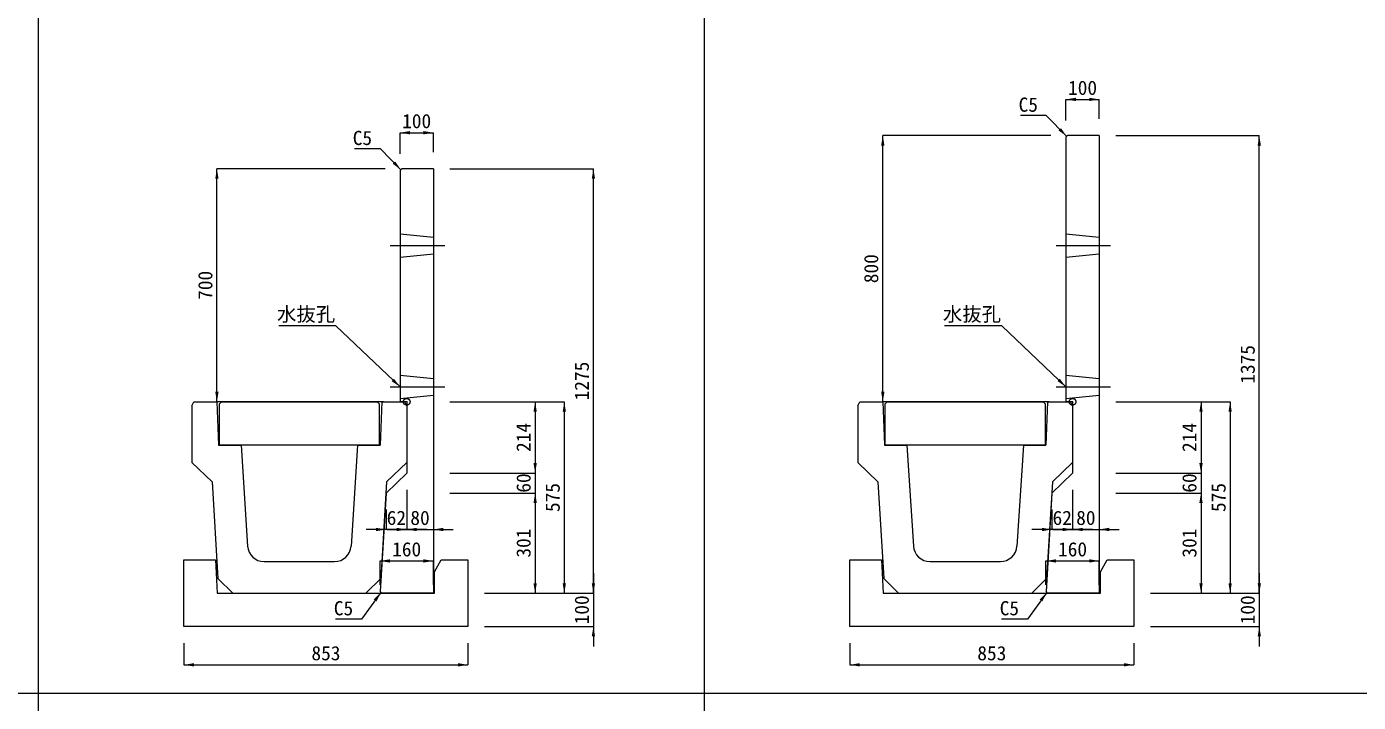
# Model space of a CAD drawing. Units: millimetres at full size, sheet at 1:40. Extents: x 86 to 35886, y -15691 to 10257.
# Drawn here: x 27852 to 31852, y -8769 to -6738 of the extents above; entities that cross this region are included whole.
import ezdxf
from ezdxf.enums import TextEntityAlignment as Align

# ---------------------------------------------------------------- set-up
doc = ezdxf.new("R2010")
doc.units = ezdxf.units.MM
doc.header["$LTSCALE"] = 40
doc.header["$PDMODE"] = 32
doc.header["$PDSIZE"] = 20
doc.linetypes.add('DASHED', pattern=[7.5, 6, -1.5])
doc.linetypes.add('USER1', pattern=[28.575, 19.05, -3.175, 3.175, -3.175])
for name, color, linetype, lineweight in [('パネックスKUR', 2, 'Continuous', 20), ('図枠', 5, 'Continuous', 13), ('基礎ブロック', 2, 'Continuous', 13), ('寸法線', 7, 'Continuous', 13), ('引出線', 4, 'Continuous', 13), ('本体', 2, 'Continuous', 13), ('補助線', 8, 'USER1', 13)]:
    doc.layers.add(name, color=color, linetype=linetype, lineweight=lineweight)
doc.styles.add('ＭＳ ゴシック', font='')
doc.styles.get('ＭＳ ゴシック').set_extended_font_data('MS Gothic')

# ---------------------------------------------------------------- blocks, each defined once
blk = doc.blocks.new('filled_arrow')
at = {"color": 0, "linetype": 'Continuous', "lineweight": -2}
blk.add_solid([(7.5, 1.25), (0, 0), (7.5, -1.25)], dxfattribs=at)

msp = doc.modelspace()

# ---------------------------------------------------------------- linework, layer by layer
at = {"layer": 'パネックスKUR'}
for p, q in [((30973.23, -7070.56), (30978.23, -7065.56)), ((30973.23, -7070.56), (30973.23, -7865.56)), ((31073.23, -7065.56), (30978.23, -7065.56)), ((31073.23, -7065.56), (31073.23, -8440.56)), ((28973.23, -7170.56), (28978.23, -7165.56)), ((28973.23, -7170.56), (28973.23, -7865.56)), ((29073.23, -7165.56), (28978.23, -7165.56)), ((29073.23, -7165.56), (29073.23, -8440.56)), ((28993.23, -7865.56), (28973.23, -7865.56)), ((28993.23, -7865.56), (28993.23, -8079.56)), ((30993.23, -7865.56), (30973.23, -7865.56)), ((30993.23, -7865.56), (30993.23, -8079.56)), ((28993.23, -8079.56), (28931.23, -8139.56)), ((30993.23, -8079.56), (30931.23, -8139.56)), ((28931.23, -8139.56), (28913.53, -8435.57)), ((30931.23, -8139.56), (30913.53, -8435.57)), ((28913.53, -8435.57), (28918.23, -8440.56)), ((30918.23, -8440.56), (30913.53, -8435.57)), ((29073.23, -8440.56), (28918.23, -8440.56)), ((31073.23, -8440.56), (30918.23, -8440.56))]:
    msp.add_line(p, q, dxfattribs=at)
at = {"layer": 'パネックスKUR', "linetype": 'DASHED', "lineweight": 9}
for p, q in [((28973.23, -7360.56), (29073.23, -7370.56)), ((30973.23, -7360.56), (31073.23, -7370.56)), ((28973.23, -7430.56), (29073.23, -7420.56)), ((30973.23, -7430.56), (31073.23, -7420.56)), ((28973.23, -7785.56), (29073.23, -7795.56)), ((30973.23, -7785.56), (31073.23, -7795.56)), ((28973.23, -7855.56), (29073.23, -7845.56)), ((30973.23, -7855.56), (31073.23, -7845.56))]:
    msp.add_line(p, q, dxfattribs=at)
at = {"layer": '図枠'}
for p, q in [((27886.23, -1890.56), (27886.23, -15690.56)), ((29886.23, -1890.56), (29886.23, -15690.56)), ((18686.23, -8740.56), (35886.23, -8740.56))]:
    msp.add_line(p, q, dxfattribs=at)
at = {"layer": '基礎ブロック', "lineweight": 20}
for p, q in [((28324.23, -8540.56), (28324.23, -8340.56)), ((28324.23, -8340.56), (28419.23, -8340.56)), ((28419.23, -8340.56), (28424.23, -8440.56)), ((29077.23, -8376.56), (29097.23, -8340.56)), ((29097.23, -8340.56), (29177.23, -8340.56)), ((29177.23, -8340.56), (29177.23, -8540.56)), ((30324.23, -8540.56), (30324.23, -8340.56)), ((30324.23, -8340.56), (30419.23, -8340.56)), ((30419.23, -8340.56), (30424.23, -8440.56)), ((31077.23, -8376.56), (31097.23, -8340.56)), ((31097.23, -8340.56), (31177.23, -8340.56)), ((31177.23, -8340.56), (31177.23, -8540.56)), ((29077.23, -8440.56), (29077.23, -8376.56)), ((31077.23, -8440.56), (31077.23, -8376.56)), ((28424.23, -8440.56), (29077.23, -8440.56)), ((30424.23, -8440.56), (31077.23, -8440.56)), ((29177.23, -8540.56), (28324.23, -8540.56)), ((31177.23, -8540.56), (30324.23, -8540.56))]:
    msp.add_line(p, q, dxfattribs=at)
at = {"layer": '寸法線'}
for p, q in [((30973.23, -6957.01), (31073.23, -6957.01)), ((30973.23, -7020.56), (30973.23, -6957.01)), ((31073.23, -7015.56), (31073.23, -6957.01)), ((28973.23, -7057.01), (29073.23, -7057.01)), ((28973.23, -7120.56), (28973.23, -7057.01)), ((29073.23, -7115.56), (29073.23, -7057.01)), ((30423.23, -7865.56), (30423.23, -7065.56)), ((30928.23, -7065.56), (30423.23, -7065.56)), ((31123.23, -7065.56), (31554.07, -7065.56)), ((31554.07, -8440.56), (31554.07, -7065.56)), ((28423.23, -7865.56), (28423.23, -7165.56)), ((28928.23, -7165.56), (28423.23, -7165.56)), ((29123.23, -7165.56), (29554.07, -7165.56)), ((29554.07, -8440.56), (29554.07, -7165.56)), ((28923.23, -7865.56), (28423.23, -7865.56)), ((29123.23, -7865.56), (29466.57, -7865.56)), ((29123.23, -7865.56), (29379.07, -7865.56)), ((29379.07, -7865.56), (29379.07, -8079.56)), ((29466.57, -7865.56), (29466.57, -8440.56)), ((30923.23, -7865.56), (30423.23, -7865.56)), ((31123.23, -7865.56), (31466.57, -7865.56)), ((31123.23, -7865.56), (31379.07, -7865.56)), ((31379.07, -7865.56), (31379.07, -8079.56)), ((31466.57, -7865.56), (31466.57, -8440.56)), ((29379.07, -8019.56), (29379.07, -8199.56)), ((31379.07, -8019.56), (31379.07, -8199.56)), ((29123.23, -8079.56), (29379.07, -8079.56)), ((29123.23, -8079.56), (29379.07, -8079.56)), ((31123.23, -8079.56), (31379.07, -8079.56)), ((31123.23, -8079.56), (31379.07, -8079.56)), ((28993.23, -8129.56), (28993.23, -8249.16)), ((28993.23, -8129.56), (28993.23, -8249.16)), ((29123.23, -8139.56), (29379.07, -8139.56)), ((29123.23, -8139.56), (29379.07, -8139.56)), ((29379.07, -8139.56), (29379.07, -8440.56)), ((30993.23, -8129.56), (30993.23, -8249.16)), ((30993.23, -8129.56), (30993.23, -8249.16)), ((31123.23, -8139.56), (31379.07, -8139.56)), ((31123.23, -8139.56), (31379.07, -8139.56)), ((31379.07, -8139.56), (31379.07, -8440.56)), ((28931.23, -8189.56), (28931.23, -8249.16)), ((29073.23, -8189.56), (29073.23, -8249.16)), ((30931.23, -8189.56), (30931.23, -8249.16)), ((31073.23, -8189.56), (31073.23, -8249.16)), ((29053.23, -8249.16), (28871.23, -8249.16)), ((28933.23, -8249.16), (29133.23, -8249.16)), ((31053.23, -8249.16), (30871.23, -8249.16)), ((30933.23, -8249.16), (31133.23, -8249.16)), ((28913.23, -8343.64), (29073.23, -8343.64)), ((28913.23, -8415.56), (28913.23, -8343.64)), ((29073.23, -8415.56), (29073.23, -8343.64)), ((30913.23, -8343.64), (31073.23, -8343.64)), ((30913.23, -8415.56), (30913.23, -8343.64)), ((31073.23, -8415.56), (31073.23, -8343.64)), ((29554.07, -8380.56), (29554.07, -8600.56)), ((31554.07, -8380.56), (31554.07, -8600.56)), ((29227.23, -8440.56), (29554.07, -8440.56)), ((29227.23, -8440.56), (29466.57, -8440.56)), ((29227.23, -8440.56), (29379.07, -8440.56)), ((29227.23, -8440.56), (29554.07, -8440.56)), ((31227.23, -8440.56), (31554.07, -8440.56)), ((31227.23, -8440.56), (31466.57, -8440.56)), ((31227.23, -8440.56), (31379.07, -8440.56)), ((31227.23, -8440.56), (31554.07, -8440.56)), ((29227.23, -8540.56), (29554.07, -8540.56)), ((31227.23, -8540.56), (31554.07, -8540.56)), ((28324.23, -8590.56), (28324.23, -8655.79)), ((29177.23, -8590.56), (29177.23, -8655.79)), ((30324.23, -8590.56), (30324.23, -8655.79)), ((31177.23, -8590.56), (31177.23, -8655.79)), ((28324.23, -8655.79), (29177.23, -8655.79)), ((30324.23, -8655.79), (31177.23, -8655.79))]:
    msp.add_line(p, q, dxfattribs=at)
at = {"layer": '引出線'}
for points in [[(30975.73, -7068.06), (30914.24, -7005.35), (30836.47, -7005.35)], [(28975.73, -7168.06), (28914.24, -7105.35), (28836.47, -7105.35)], [(28973.23, -7820.56), (28780.77, -7637.12), (28609.03, -7637.12)], [(30973.23, -7820.56), (30780.77, -7637.12), (30609.03, -7637.12)], [(28915.88, -8438.07), (28857.45, -8518.33), (28779.69, -8518.33)], [(30915.88, -8438.07), (30857.45, -8518.33), (30779.69, -8518.33)]]:
    msp.add_lwpolyline(points, dxfattribs=at)
at = {"layer": '本体'}
for p, q in [((28348.23, -7877.56), (28354.23, -7865.56)), ((28348.23, -7877.56), (28348.23, -8047.56)), ((28354.23, -7865.56), (28423.23, -7865.56)), ((28423.23, -7865.56), (28428.23, -7995.56)), ((28918.23, -7865.56), (28913.23, -7995.56)), ((28918.23, -7865.56), (28987.23, -7865.56)), ((28993.23, -7877.56), (28987.23, -7865.56)), ((28993.23, -7877.56), (28993.23, -8047.56)), ((30348.23, -7877.56), (30354.23, -7865.56)), ((30348.23, -7877.56), (30348.23, -8047.56)), ((30354.23, -7865.56), (30423.23, -7865.56)), ((30423.23, -7865.56), (30428.23, -7995.56)), ((30918.23, -7865.56), (30913.23, -7995.56)), ((30918.23, -7865.56), (30987.23, -7865.56)), ((30993.23, -7877.56), (30987.23, -7865.56)), ((30993.23, -7877.56), (30993.23, -8047.56)), ((28428.23, -7995.56), (28495.73, -7995.56)), ((28495.73, -7995.56), (28515.22, -8298.77)), ((28845.73, -7995.56), (28826.24, -8298.77)), ((28845.73, -7995.56), (28913.23, -7995.56)), ((30428.23, -7995.56), (30495.73, -7995.56)), ((30495.73, -7995.56), (30515.22, -8298.77)), ((30845.73, -7995.56), (30826.24, -8298.77)), ((30845.73, -7995.56), (30913.23, -7995.56)), ((28348.23, -8047.56), (28408.73, -8105.56)), ((28993.23, -8047.56), (28932.73, -8105.56)), ((30348.23, -8047.56), (30408.73, -8105.56)), ((30993.23, -8047.56), (30932.73, -8105.56)), ((28408.73, -8105.56), (28426.29, -8396.12)), ((28932.73, -8105.56), (28915.18, -8396.12)), ((30408.73, -8105.56), (30426.29, -8396.12)), ((30932.73, -8105.56), (30915.18, -8396.12)), ((28565.12, -8345.56), (28776.34, -8345.56)), ((30565.12, -8345.56), (30776.34, -8345.56)), ((28470.73, -8440.56), (28426.29, -8396.12)), ((28870.73, -8440.56), (28915.18, -8396.12)), ((30470.73, -8440.56), (30426.29, -8396.12)), ((30870.73, -8440.56), (30915.18, -8396.12)), ((28470.73, -8440.56), (28870.73, -8440.56)), ((30470.73, -8440.56), (30870.73, -8440.56))]:
    msp.add_line(p, q, dxfattribs=at)
at = {"layer": '本体', "lineweight": 20}
for points in [[(28430.73, -7995.56), (28430.73, -7871.56), (28436.73, -7865.56), (28904.73, -7865.56), (28910.73, -7871.56), (28910.73, -7995.56)], [(30430.73, -7995.56), (30430.73, -7871.56), (30436.73, -7865.56), (30904.73, -7865.56), (30910.73, -7871.56), (30910.73, -7995.56)]]:
    msp.add_lwpolyline(points, close=True, dxfattribs=at)
at = {"layer": '本体'}
for centre, start, end in [((28565.12, -8295.56), 183.67824, 270), ((28776.34, -8295.56), 270, 356.32176), ((30565.12, -8295.56), 183.67824, 270), ((30776.34, -8295.56), 270, 356.32176)]:
    msp.add_arc(centre, 50, start, end, dxfattribs=at)
at = {"layer": '補助線'}
for p, q in [((28943.87, -7395.56), (29107.59, -7395.56)), ((30943.87, -7395.56), (31107.59, -7395.56)), ((28943.87, -7820.56), (29107.59, -7820.56)), ((30943.87, -7820.56), (31107.59, -7820.56))]:
    msp.add_line(p, q, dxfattribs=at)
for p in [(28993.23, -7865.56), (30993.23, -7865.56)]:
    msp.add_point(p, dxfattribs=at)

# ---------------------------------------------------------------- block references
at = {"layer": '寸法線', "xscale": 4, "yscale": 4}
for p in [(30973.23, -6957.01), (28973.23, -7057.01), (28993.23, -8249.16), (29073.23, -8249.16), (30993.23, -8249.16), (31073.23, -8249.16), (28913.23, -8343.64), (30913.23, -8343.64), (28324.23, -8655.79), (30324.23, -8655.79)]:
    msp.add_blockref('filled_arrow', p, dxfattribs=at)
for p, rotation in [((31073.23, -6957.01), 180), ((29073.23, -7057.01), 180), ((30423.23, -7065.56), 270), ((31554.07, -7065.56), 270), ((28423.23, -7165.56), 270), ((29554.07, -7165.56), 270), ((28423.23, -7865.56), 90), ((30423.23, -7865.56), 90), ((29379.07, -7865.56), 270), ((29466.57, -7865.56), 270), ((31379.07, -7865.56), 270), ((31466.57, -7865.56), 270), ((29379.07, -8079.56), 90), ((29379.07, -8079.56), 90), ((31379.07, -8079.56), 90), ((31379.07, -8079.56), 90), ((29379.07, -8139.56), 270), ((29379.07, -8139.56), 270), ((31379.07, -8139.56), 270), ((31379.07, -8139.56), 270), ((28931.23, -8249.16), 180), ((28993.23, -8249.16), 180), ((30931.23, -8249.16), 180), ((30993.23, -8249.16), 180), ((29073.23, -8343.64), 180), ((31073.23, -8343.64), 180), ((29379.07, -8440.56), 90), ((29466.57, -8440.56), 90), ((29554.07, -8440.56), 90), ((29554.07, -8440.56), 90), ((31379.07, -8440.56), 90), ((31466.57, -8440.56), 90), ((31554.07, -8440.56), 90), ((31554.07, -8440.56), 90), ((29554.07, -8540.56), 270), ((31554.07, -8540.56), 270), ((29177.23, -8655.79), 180), ((31177.23, -8655.79), 180)]:
    msp.add_blockref('filled_arrow', p, dxfattribs=dict(at, rotation=rotation))
at = {"layer": '引出線', "xscale": 4, "yscale": 4}
for p, rotation in [((30975.73, -7068.06), 134.4), ((28975.73, -7168.06), 134.4), ((28973.23, -7820.56), 136.4), ((30973.23, -7820.56), 136.4), ((28915.88, -8438.07), 233.9), ((30915.88, -8438.07), 233.9)]:
    msp.add_blockref('filled_arrow', p, dxfattribs=dict(at, rotation=rotation))

# ---------------------------------------------------------------- texts
at = {"layer": '寸法線', "style": 'ＭＳ ゴシック'}
for s, p in [('100', (31023.23, -6922.01)), ('100', (29023.23, -7022.01)), ('62', (28962.23, -8214.16)), ('80', (29033.23, -8214.16)), ('62', (30962.23, -8214.16)), ('80', (31033.23, -8214.16)), ('160', (28993.23, -8308.64)), ('160', (30993.23, -8308.64)), ('853', (28750.73, -8620.79)), ('853', (30750.73, -8620.79))]:
    msp.add_text(s, height=42.72, dxfattribs=at).set_placement(p, align=Align.MIDDLE_CENTER)
for s, p in [('800', (30388.23, -7465.56)), ('700', (28388.23, -7515.56)), ('1375', (31519.07, -7753.06)), ('1275', (29519.07, -7803.06)), ('214', (29344.07, -7972.56)), ('214', (31344.07, -7972.56)), ('60', (29344.07, -8109.56)), ('575', (29431.57, -8153.06)), ('60', (31344.07, -8109.56)), ('575', (31431.57, -8153.06)), ('301', (29344.07, -8290.06)), ('301', (31344.07, -8290.06)), ('100', (29519.07, -8490.56)), ('100', (31519.07, -8490.56))]:
    msp.add_text(s, height=42.72, rotation=90, dxfattribs=at).set_placement(p, align=Align.MIDDLE_CENTER)
at = {"layer": '引出線', "style": 'ＭＳ ゴシック'}
for s, p in [('C5', (30889.24, -6951.35)), ('C5', (28889.24, -7051.35)), ('水抜孔', (28778.52, -7580.83)), ('水抜孔', (30778.52, -7580.83)), ('C5', (28832.45, -8464.33)), ('C5', (30832.45, -8464.33))]:
    msp.add_text(s, height=42.72, dxfattribs=at).set_placement(p, align=Align.TOP_RIGHT)

doc.saveas('drawing.dxf')
